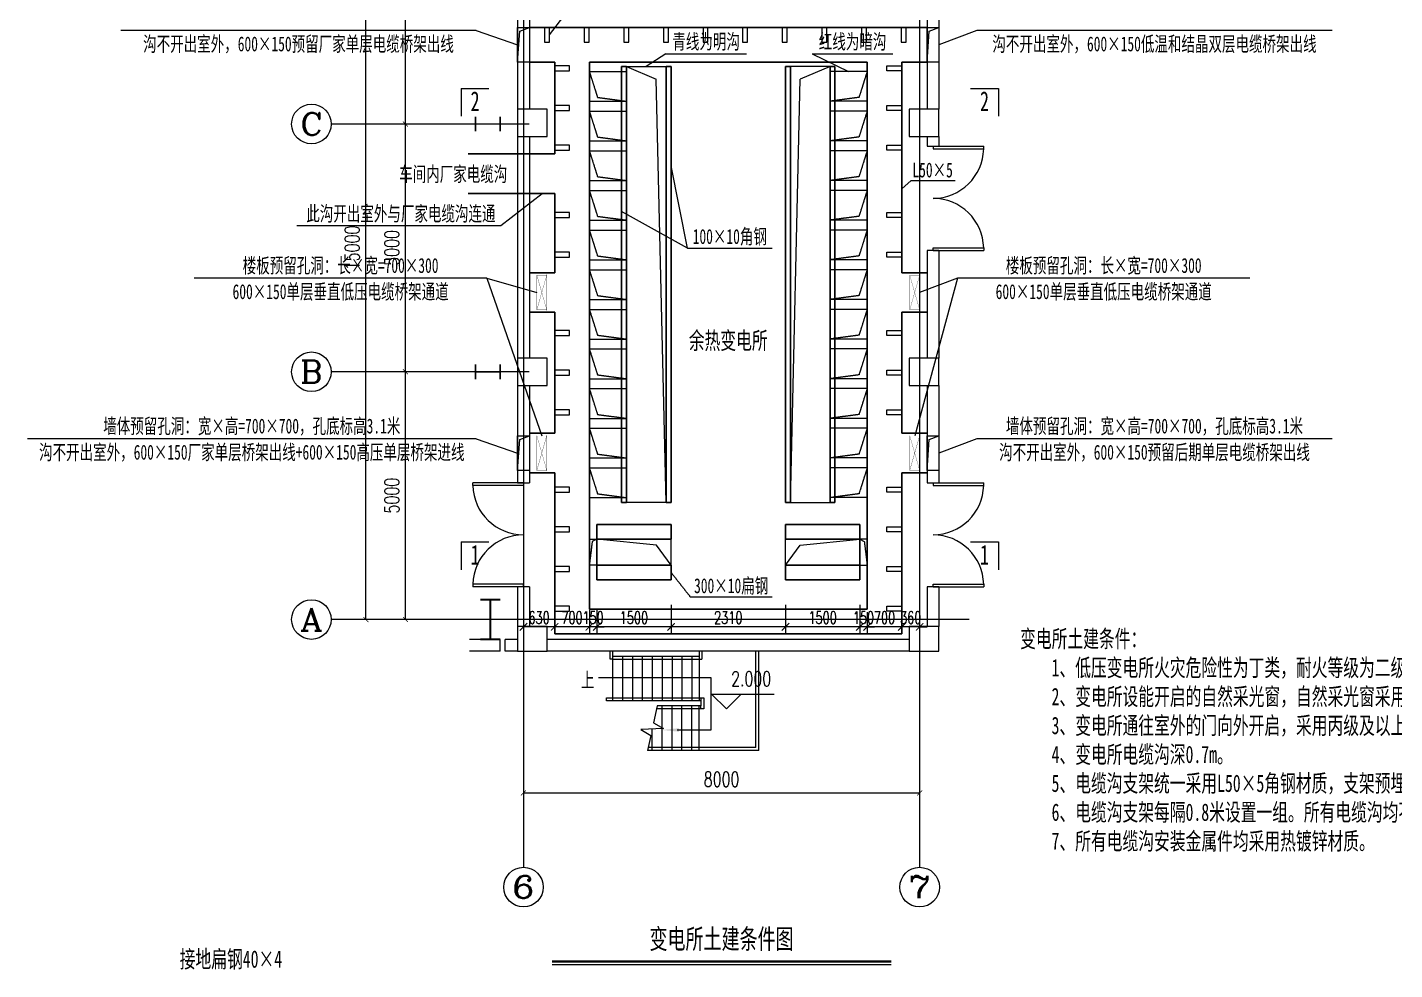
# Model space of a CAD drawing. Header units: millimetres. Extents: x -24326 to 675674, y 148048 to 606396.
# Drawn here: x 613813 to 641424, y 179439 to 198456 of the extents above; entities that cross this region are included whole.
import ezdxf
from ezdxf.enums import TextEntityAlignment as Align

# ---------------------------------------------------------------- set-up
doc = ezdxf.new("R2010")
doc.units = ezdxf.units.MM
doc.linetypes.add('常规', pattern=[20, 10, 0, 10])
for name, color, linetype in [('0-YELLOW', 2, 'Continuous'), ('AXIS', 3, 'Continuous'), ('AXIS_TEXT', 7, 'Continuous'), ('COLUMN', 9, 'Continuous'), ('DIM_ELEV', 3, 'Continuous'), ('DOOR_FIRE', 4, 'Continuous'), ('DOTE', 1, 'Continuous'), ('PUB_SYMB', 3, 'Continuous'), ('PUB_TEXT', 7, 'Continuous'), ('STAIR', 2, 'Continuous'), ('THIN', 7, 'Continuous'), ('WALL', 9, 'Continuous'), ('动力平面导线层', 3, '常规'), ('动力平面设备层', 1, 'Continuous'), ('标注-照明', 7, 'Continuous'), ('照明平面导线层', 3, 'Continuous'), ('高低压系统', 4, 'Continuous')]:
    doc.layers.add(name, color=color, linetype=linetype)
for name, color, linetype, lineweight in [('CAXA0层', 7, 'Continuous', 25), ('SW', 8, 'Continuous', 20), ('电辅助1', 7, 'Continuous', 0)]:
    doc.layers.add(name, color=color, linetype=linetype, lineweight=lineweight)
doc.styles.add('_TCH_AXIS', font='COMPLEX', dxfattribs={"bigfont": 'GBCBIG'})
doc.styles.add('_TCH_DIM', font='SIMPLEX', dxfattribs={"bigfont": 'GBCBIG'})
doc.styles.add('_TCH_DIM_T3', font='SIMPLEX', dxfattribs={"width": 0.705882, "bigfont": 'GBCBIG'})
doc.styles.add('BcDimText', font='txt.shx', dxfattribs={"width": 0.667, "height": 250, "bigfont": 'hztxt.shx'})
doc.styles.add('COMPLEX', font='COMPLEX', dxfattribs={"bigfont": 'AllInOneBig.shx'})
doc.styles.add('标准', font='NSimSun.ttf', dxfattribs={"width": 0.667})
doc.dimstyles.new('_TCH_ARCH&&100', dxfattribs={"dimtxt": 297.5, "dimasz": 100, "dimexe": 250, "dimexo": 300, "dimgap": 126.25, "dimtad": 1, "dimdec": 0, "dimzin": 0, "dimdsep": 46, "dimtxsty": '_TCH_DIM_T3', "dimblk": 'ARCHTICK', "dimcen": 0.09, "dimclrt": 7, "dimazin": 2, "dimtfac": 1, "dimtdec": 0, "dimtix": 1, "dimtmove": 2, "dimatfit": 3, "dimfxl": 1, "dimtolj": 1, "dimtzin": 0, "dimarcsym": 0})
doc.dimstyles.new('BC_DIMLFAC_Arch_100.0000_1.0000_1.0000_0_MM_0_1.5000', dxfattribs={"dimtxt": 250, "dimasz": 150, "dimexe": 125, "dimexo": 62.5, "dimgap": 62.5, "dimtad": 1, "dimdec": 0, "dimzin": 0, "dimdsep": 46, "dimtxsty": 'BcDimText', "dimblk": 'ARCHTICK', "dimcen": 250, "dimadec": 0, "dimazin": 0, "dimtfac": 1, "dimtdec": 4, "dimtix": 1, "dimtmove": 0, "dimatfit": 3, "dimfxl": 1, "dimtolj": 1, "dimtzin": 0, "dimarcsym": 0})

# ---------------------------------------------------------------- blocks, each defined once
blk = doc.blocks.new('_ARROW')
blk.add_solid([(0, 0), (-1, 0.1), (-1, -0.1)])
blk = doc.blocks.new('_AXISO')
blk.add_circle((0, 0), 0.5)
at = {"layer": 'AXIS_TEXT', "style": 'COMPLEX', "width": 1.041667}
blk.add_attdef('A', text='', height=0.56, dxfattribs=at).set_placement((-0.25, -0.28), (0.25, -0.28), align=Align.FIT)
blk = doc.blocks.new('_ArchTick')
at = {"color": 0, "linetype": 'ByBlock', "const_width": 0.15}
blk.add_lwpolyline([(-0.5, -0.5), (0.5, 0.5)], dxfattribs=at)
blk = doc.blocks.new('*D153')
at = {"layer": 'AXIS', "color": 0, "lineweight": -2, "transparency": 16777216}
for p, q in [((623649, 191505), (621199, 191505)), ((621449, 186505), (621449, 191505)), ((623649, 186505), (621199, 186505))]:
    blk.add_line(p, q, dxfattribs=at)
at = {"layer": 'Defpoints', "color": 0, "transparency": 16777216}
for p in [(621449, 191505), (623949, 191505), (623949, 186505)]:
    blk.add_point(p, dxfattribs=at)
at = {"layer": 'AXIS', "color": 0, "lineweight": -2, "transparency": 16777216, "xscale": 100, "yscale": 100, "zscale": 100}
for p, rotation in [((621449, 191505), 90), ((621449, 186505), 270)]:
    blk.add_blockref('_ArchTick', p, dxfattribs=dict(at, rotation=rotation))
at = {"layer": 'AXIS', "color": 7, "transparency": 16777216, "insert": (621174, 189005), "char_height": 297.5, "attachment_point": 5, "rotation": 90, "style": '_TCH_DIM_T3'}
blk.add_mtext('\\A1;5000', dxfattribs=at)
blk = doc.blocks.new('*D154')
at = {"layer": 'AXIS', "color": 0, "lineweight": -2, "transparency": 16777216}
for p, q in [((623649, 196505), (621199, 196505)), ((621449, 191505), (621449, 196505)), ((623649, 191505), (621199, 191505))]:
    blk.add_line(p, q, dxfattribs=at)
at = {"layer": 'Defpoints', "color": 0, "transparency": 16777216}
for p in [(621449, 196505), (623949, 196505), (623949, 191505)]:
    blk.add_point(p, dxfattribs=at)
at = {"layer": 'AXIS', "color": 0, "lineweight": -2, "transparency": 16777216, "xscale": 100, "yscale": 100, "zscale": 100}
for p, rotation in [((621449, 196505), 90), ((621449, 191505), 270)]:
    blk.add_blockref('_ArchTick', p, dxfattribs=dict(at, rotation=rotation))
at = {"layer": 'AXIS', "color": 7, "transparency": 16777216, "insert": (621174, 194005), "char_height": 297.5, "attachment_point": 5, "rotation": 90, "style": '_TCH_DIM_T3'}
blk.add_mtext('\\A1;5000', dxfattribs=at)
blk = doc.blocks.new('*D155')
at = {"layer": 'AXIS', "color": 0, "lineweight": -2, "transparency": 16777216}
for p, q in [((623649, 201505), (621199, 201505)), ((621449, 196505), (621449, 201505)), ((623649, 196505), (621199, 196505))]:
    blk.add_line(p, q, dxfattribs=at)
at = {"layer": 'Defpoints', "color": 0, "transparency": 16777216}
for p in [(621449, 201505), (623949, 201505), (623949, 196505)]:
    blk.add_point(p, dxfattribs=at)
at = {"layer": 'AXIS', "color": 0, "lineweight": -2, "transparency": 16777216, "xscale": 100, "yscale": 100, "zscale": 100}
for p, rotation in [((621449, 201505), 90), ((621449, 196505), 270)]:
    blk.add_blockref('_ArchTick', p, dxfattribs=dict(at, rotation=rotation))
at = {"layer": 'AXIS', "color": 7, "transparency": 16777216, "insert": (621174, 199005), "char_height": 297.5, "attachment_point": 5, "rotation": 90, "style": '_TCH_DIM_T3'}
blk.add_mtext('\\A1;5000', dxfattribs=at)
blk = doc.blocks.new('*D156')
at = {"layer": 'AXIS', "color": 0, "lineweight": -2, "transparency": 16777216}
for p, q in [((623649, 201505), (620399, 201505)), ((620649, 186505), (620649, 201505)), ((623649, 186505), (620399, 186505))]:
    blk.add_line(p, q, dxfattribs=at)
at = {"layer": 'Defpoints', "color": 0, "transparency": 16777216}
for p in [(620649, 201505), (623949, 201505), (623949, 186505)]:
    blk.add_point(p, dxfattribs=at)
at = {"layer": 'AXIS', "color": 0, "lineweight": -2, "transparency": 16777216, "xscale": 100, "yscale": 100, "zscale": 100}
for p, rotation in [((620649, 201505), 90), ((620649, 186505), 270)]:
    blk.add_blockref('_ArchTick', p, dxfattribs=dict(at, rotation=rotation))
at = {"layer": 'AXIS', "color": 7, "transparency": 16777216, "insert": (620374, 194005), "char_height": 297.5, "attachment_point": 5, "rotation": 90, "style": '_TCH_DIM_T3'}
blk.add_mtext('\\A1;15000', dxfattribs=at)
blk = doc.blocks.new('*D157')
at = {"layer": 'AXIS', "color": 0, "lineweight": -2, "transparency": 16777216}
for p, q in [((623832, 185205), (623832, 182755)), ((631832, 185205), (631832, 182755)), ((623832, 183005), (631832, 183005))]:
    blk.add_line(p, q, dxfattribs=at)
at = {"layer": 'Defpoints', "color": 0, "transparency": 16777216}
for p in [(623832, 185505), (631832, 185505), (631832, 183005)]:
    blk.add_point(p, dxfattribs=at)
at = {"layer": 'AXIS', "color": 0, "lineweight": -2, "transparency": 16777216, "xscale": 100, "yscale": 100, "zscale": 100, "rotation": 180}
blk.add_blockref('_ArchTick', (623832, 183005), dxfattribs=at)
at = {"layer": 'AXIS', "color": 0, "lineweight": -2, "transparency": 16777216, "xscale": 100, "yscale": 100, "zscale": 100}
blk.add_blockref('_ArchTick', (631832, 183005), dxfattribs=at)
at = {"layer": 'AXIS', "color": 7, "transparency": 16777216, "insert": (627832, 183280), "char_height": 297.5, "attachment_point": 5, "style": '_TCH_DIM_T3'}
blk.add_mtext('\\A1;8000', dxfattribs=at)
blk = doc.blocks.new('_FZHK')
blk.add_lwpolyline([(-0.5, -0.5), (0.5, -0.5), (0.5, 0.5), (-0.5, 0.5)], close=True)
blk = doc.blocks.new('$DorLib2D$00000002')
for p, q in [((-0.5, 0), (-0.5, 0.4875)), ((-0.475, 0.4875), (-0.5, 0.4875)), ((-0.475, 0), (-0.475, 0.4875)), ((0.475, 0), (0.475, 0.4875)), ((0.475, 0.4875), (0.5, 0.4875)), ((0.5, 0), (0.5, 0.4875)), ((-0.5, 0), (-0.475, 0)), ((0.5, 0), (0.475, 0))]:
    blk.add_line(p, q)
at = {"lineweight": 13}
for centre, start, end in [((-0.4875, 0), 0, 88.53072), ((0.4875, 0), 91.46928, 180)]:
    blk.add_arc(centre, 0.4875, start, end, dxfattribs=at)
blk = doc.blocks.new('*D158')
at = {"color": 0, "lineweight": -2, "transparency": 16777216}
for p, q in [((631472, 186717), (631472, 186232)), ((631832, 186717), (631832, 186232)), ((631472, 186357), (631322, 186357)), ((631832, 186357), (631472, 186357)), ((631832, 186357), (631982, 186357))]:
    blk.add_line(p, q, dxfattribs=at)
at = {"layer": 'Defpoints', "color": 0, "transparency": 16777216}
for p in [(631472, 186780), (631832, 186780), (631472, 186357)]:
    blk.add_point(p, dxfattribs=at)
at = {"color": 0, "lineweight": -2, "transparency": 16777216, "xscale": 150, "yscale": 150, "zscale": 150}
blk.add_blockref('_ArchTick', (631472, 186357), dxfattribs=at)
at = {"color": 0, "lineweight": -2, "transparency": 16777216, "xscale": 150, "yscale": 150, "zscale": 150, "rotation": 180}
blk.add_blockref('_ArchTick', (631832, 186357), dxfattribs=at)
at = {"color": 0, "transparency": 16777216, "insert": (631652, 186544), "char_height": 250, "attachment_point": 5, "style": 'BcDimText'}
blk.add_mtext('\\A1;360', dxfattribs=at)
blk = doc.blocks.new('*D159')
at = {"color": 0, "lineweight": -2, "transparency": 16777216}
for p, q in [((630772, 186652), (630772, 186232)), ((631472, 186717), (631472, 186232)), ((631472, 186357), (630772, 186357))]:
    blk.add_line(p, q, dxfattribs=at)
at = {"layer": 'Defpoints', "color": 0, "transparency": 16777216}
for p in [(630772, 186715), (631472, 186780), (630772, 186357)]:
    blk.add_point(p, dxfattribs=at)
at = {"color": 0, "lineweight": -2, "transparency": 16777216, "xscale": 150, "yscale": 150, "zscale": 150, "rotation": 180}
blk.add_blockref('_ArchTick', (630772, 186357), dxfattribs=at)
at = {"color": 0, "lineweight": -2, "transparency": 16777216, "xscale": 150, "yscale": 150, "zscale": 150}
blk.add_blockref('_ArchTick', (631472, 186357), dxfattribs=at)
at = {"color": 0, "transparency": 16777216, "insert": (631122, 186544), "char_height": 250, "attachment_point": 5, "style": 'BcDimText'}
blk.add_mtext('\\A1;700', dxfattribs=at)
blk = doc.blocks.new('*D160')
at = {"color": 0, "lineweight": -2, "transparency": 16777216}
for p, q in [((630622, 186802), (630622, 186232)), ((630772, 186652), (630772, 186232)), ((630622, 186357), (630472, 186357)), ((630772, 186357), (630622, 186357)), ((630772, 186357), (630922, 186357))]:
    blk.add_line(p, q, dxfattribs=at)
at = {"layer": 'Defpoints', "color": 0, "transparency": 16777216}
for p in [(630622, 186865), (630772, 186715), (630622, 186357)]:
    blk.add_point(p, dxfattribs=at)
at = {"color": 0, "lineweight": -2, "transparency": 16777216, "xscale": 150, "yscale": 150, "zscale": 150}
blk.add_blockref('_ArchTick', (630622, 186357), dxfattribs=at)
at = {"color": 0, "lineweight": -2, "transparency": 16777216, "xscale": 150, "yscale": 150, "zscale": 150, "rotation": 180}
blk.add_blockref('_ArchTick', (630772, 186357), dxfattribs=at)
at = {"color": 0, "transparency": 16777216, "insert": (630697, 186544), "char_height": 250, "attachment_point": 5, "style": 'BcDimText'}
blk.add_mtext('\\A1;150', dxfattribs=at)
blk = doc.blocks.new('*D161')
at = {"color": 0, "lineweight": -2, "transparency": 16777216}
for p, q in [((629122, 186802), (629122, 186232)), ((630622, 186802), (630622, 186232)), ((630622, 186357), (629122, 186357))]:
    blk.add_line(p, q, dxfattribs=at)
at = {"layer": 'Defpoints', "color": 0, "transparency": 16777216}
for p in [(629122, 186865), (630622, 186865), (629122, 186357)]:
    blk.add_point(p, dxfattribs=at)
at = {"color": 0, "lineweight": -2, "transparency": 16777216, "xscale": 150, "yscale": 150, "zscale": 150, "rotation": 180}
blk.add_blockref('_ArchTick', (629122, 186357), dxfattribs=at)
at = {"color": 0, "lineweight": -2, "transparency": 16777216, "xscale": 150, "yscale": 150, "zscale": 150}
blk.add_blockref('_ArchTick', (630622, 186357), dxfattribs=at)
at = {"color": 0, "transparency": 16777216, "insert": (629872, 186544), "char_height": 250, "attachment_point": 5, "style": 'BcDimText'}
blk.add_mtext('\\A1;1500', dxfattribs=at)
blk = doc.blocks.new('*D162')
at = {"color": 0, "lineweight": -2, "transparency": 16777216}
for p, q in [((626812, 186802), (626812, 186232)), ((629122, 186802), (629122, 186232)), ((629122, 186357), (626812, 186357))]:
    blk.add_line(p, q, dxfattribs=at)
at = {"layer": 'Defpoints', "color": 0, "transparency": 16777216}
for p in [(626812, 186865), (629122, 186865), (626812, 186357)]:
    blk.add_point(p, dxfattribs=at)
at = {"color": 0, "lineweight": -2, "transparency": 16777216, "xscale": 150, "yscale": 150, "zscale": 150, "rotation": 180}
blk.add_blockref('_ArchTick', (626812, 186357), dxfattribs=at)
at = {"color": 0, "lineweight": -2, "transparency": 16777216, "xscale": 150, "yscale": 150, "zscale": 150}
blk.add_blockref('_ArchTick', (629122, 186357), dxfattribs=at)
at = {"color": 0, "transparency": 16777216, "insert": (627967, 186544), "char_height": 250, "attachment_point": 5, "style": 'BcDimText'}
blk.add_mtext('\\A1;2310', dxfattribs=at)
blk = doc.blocks.new('*D163')
at = {"color": 0, "lineweight": -2, "transparency": 16777216}
for p, q in [((625312, 186702), (625312, 186232)), ((626812, 186802), (626812, 186232)), ((626812, 186357), (625312, 186357))]:
    blk.add_line(p, q, dxfattribs=at)
at = {"layer": 'Defpoints', "color": 0, "transparency": 16777216}
for p in [(625312, 186765), (626812, 186865), (625312, 186357)]:
    blk.add_point(p, dxfattribs=at)
at = {"color": 0, "lineweight": -2, "transparency": 16777216, "xscale": 150, "yscale": 150, "zscale": 150, "rotation": 180}
blk.add_blockref('_ArchTick', (625312, 186357), dxfattribs=at)
at = {"color": 0, "lineweight": -2, "transparency": 16777216, "xscale": 150, "yscale": 150, "zscale": 150}
blk.add_blockref('_ArchTick', (626812, 186357), dxfattribs=at)
at = {"color": 0, "transparency": 16777216, "insert": (626062, 186544), "char_height": 250, "attachment_point": 5, "style": 'BcDimText'}
blk.add_mtext('\\A1;1500', dxfattribs=at)
blk = doc.blocks.new('*D164')
at = {"color": 0, "lineweight": -2, "transparency": 16777216}
for p, q in [((625162, 186702), (625162, 186232)), ((625312, 186702), (625312, 186232)), ((625162, 186357), (625012, 186357)), ((625312, 186357), (625162, 186357)), ((625312, 186357), (625462, 186357))]:
    blk.add_line(p, q, dxfattribs=at)
at = {"layer": 'Defpoints', "color": 0, "transparency": 16777216}
for p in [(625162, 186765), (625312, 186765), (625162, 186357)]:
    blk.add_point(p, dxfattribs=at)
at = {"color": 0, "lineweight": -2, "transparency": 16777216, "xscale": 150, "yscale": 150, "zscale": 150}
blk.add_blockref('_ArchTick', (625162, 186357), dxfattribs=at)
at = {"color": 0, "lineweight": -2, "transparency": 16777216, "xscale": 150, "yscale": 150, "zscale": 150, "rotation": 180}
blk.add_blockref('_ArchTick', (625312, 186357), dxfattribs=at)
at = {"color": 0, "transparency": 16777216, "insert": (625237, 186544), "char_height": 250, "attachment_point": 5, "style": 'BcDimText'}
blk.add_mtext('\\A1;150', dxfattribs=at)
blk = doc.blocks.new('*D165')
at = {"color": 0, "lineweight": -2, "transparency": 16777216}
for p, q in [((624462, 186792), (624462, 186232)), ((625162, 186702), (625162, 186232)), ((625162, 186357), (624462, 186357))]:
    blk.add_line(p, q, dxfattribs=at)
at = {"layer": 'Defpoints', "color": 0, "transparency": 16777216}
for p in [(624462, 186855), (625162, 186765), (624462, 186357)]:
    blk.add_point(p, dxfattribs=at)
at = {"color": 0, "lineweight": -2, "transparency": 16777216, "xscale": 150, "yscale": 150, "zscale": 150, "rotation": 180}
blk.add_blockref('_ArchTick', (624462, 186357), dxfattribs=at)
at = {"color": 0, "lineweight": -2, "transparency": 16777216, "xscale": 150, "yscale": 150, "zscale": 150}
blk.add_blockref('_ArchTick', (625162, 186357), dxfattribs=at)
at = {"color": 0, "transparency": 16777216, "insert": (624812, 186544), "char_height": 250, "attachment_point": 5, "style": 'BcDimText'}
blk.add_mtext('\\A1;700', dxfattribs=at)
blk = doc.blocks.new('*D166')
at = {"color": 0, "lineweight": -2, "transparency": 16777216}
for p, q in [((623832, 186792), (623832, 186232)), ((624462, 186792), (624462, 186232)), ((624462, 186357), (623832, 186357))]:
    blk.add_line(p, q, dxfattribs=at)
at = {"layer": 'Defpoints', "color": 0, "transparency": 16777216}
for p in [(623832, 186855), (624462, 186855), (623832, 186357)]:
    blk.add_point(p, dxfattribs=at)
at = {"color": 0, "lineweight": -2, "transparency": 16777216, "xscale": 150, "yscale": 150, "zscale": 150, "rotation": 180}
blk.add_blockref('_ArchTick', (623832, 186357), dxfattribs=at)
at = {"color": 0, "lineweight": -2, "transparency": 16777216, "xscale": 150, "yscale": 150, "zscale": 150}
blk.add_blockref('_ArchTick', (624462, 186357), dxfattribs=at)
at = {"color": 0, "transparency": 16777216, "insert": (624147, 186544), "char_height": 250, "attachment_point": 5, "style": 'BcDimText'}
blk.add_mtext('\\A1;630', dxfattribs=at)

msp = doc.modelspace()

# ---------------------------------------------------------------- linework, layer by layer
for p, q in [((624357.8, 198304.8), (624959.9, 199089.1)), ((622877.6, 198392.9), (623711.7, 198104.8)), ((632984.3, 198392.9), (632221.7, 198104.8)), ((627145.5, 193997.5), (626811.7, 195658)), ((623372.6, 194459.5), (624206.7, 195104.8)), ((622877.6, 190152.9), (623711.7, 189864.8)), ((632984.3, 190152.9), (632221.7, 189864.8))]:
    msp.add_line(p, q)
at = {"color": 0, "linetype": 'ByBlock'}
for p, q in [((622877.6, 198392.9), (615698.9, 198392.9)), ((640162.9, 198392.9), (632984.3, 198392.9)), ((622877.6, 190152.9), (613813.2, 190152.9)), ((640162.9, 190152.9), (632984.3, 190152.9))]:
    msp.add_line(p, q, dxfattribs=at)
at = {"color": 3}
for p, q in [((623711.7, 197754.8), (623756.4, 198379)), ((623756.4, 198379), (623951.7, 198454.8)), ((631981.7, 197754.8), (632026.4, 198379)), ((632026.4, 198379), (632221.7, 198454.8)), ((623711.7, 189514.8), (623756.4, 190139)), ((623756.4, 190139), (623951.7, 190214.8)), ((631981.7, 189514.8), (632026.4, 190139)), ((632026.4, 190139), (632221.7, 190214.8))]:
    msp.add_line(p, q, dxfattribs=at)
at = {"color": 4}
for p, q in [((625911.7, 197664.8), (626512.3, 197408.5)), ((630021.7, 197664.8), (629421, 197408.5)), ((626711.7, 188864.8), (626512.3, 197408.5)), ((629221.7, 188864.8), (629421, 197408.5)), ((623093.3, 193392.9), (624101.7, 193104.8)), ((623093.3, 193392.9), (624201.7, 190214.8)), ((632594.3, 193392.9), (631731.7, 190214.8)), ((632594.3, 193392.9), (631831.7, 193104.8))]:
    msp.add_line(p, q, dxfattribs=at)
at = {"color": 4, "linetype": 'ByBlock'}
for p, q in [((623093.3, 193392.9), (617185.1, 193392.9)), ((638502.5, 193392.9), (632594.3, 193392.9))]:
    msp.add_line(p, q, dxfattribs=at)
at = {"color": 3}
for points in [[(623711.7, 198454.8), (623951.7, 198454.8), (623951.7, 197754.8), (623711.7, 197754.8)], [(631981.7, 198454.8), (632221.7, 198454.8), (632221.7, 197754.8), (631981.7, 197754.8)], [(623711.7, 190214.8), (623951.7, 190214.8), (623951.7, 189514.8), (623711.7, 189514.8)], [(631981.7, 190214.8), (632221.7, 190214.8), (632221.7, 189514.8), (631981.7, 189514.8)]]:
    msp.add_lwpolyline(points, close=True, dxfattribs=at)
at = {"color": 5}
for points in [[(624257.8, 198154.8), (624357.8, 198154.8), (624357.8, 198454.8), (624257.8, 198454.8)], [(625057.8, 198154.8), (625157.8, 198154.8), (625157.8, 198454.8), (625057.8, 198454.8)], [(625857.8, 198154.8), (625957.8, 198154.8), (625957.8, 198454.8), (625857.8, 198454.8)], [(626657.8, 198154.8), (626757.8, 198154.8), (626757.8, 198454.8), (626657.8, 198454.8)], [(627457.8, 198154.8), (627557.8, 198154.8), (627557.8, 198454.8), (627457.8, 198454.8)], [(628257.8, 198154.8), (628357.8, 198154.8), (628357.8, 198454.8), (628257.8, 198454.8)], [(629057.8, 198154.8), (629157.8, 198154.8), (629157.8, 198454.8), (629057.8, 198454.8)], [(629857.8, 198154.8), (629957.8, 198154.8), (629957.8, 198454.8), (629857.8, 198454.8)], [(630657.8, 198154.8), (630757.8, 198154.8), (630757.8, 198454.8), (630657.8, 198454.8)], [(631457.8, 198154.8), (631557.8, 198154.8), (631557.8, 198454.8), (631457.8, 198454.8)], [(624761.7, 197579.8), (624761.7, 197679.8), (624461.7, 197679.8), (624461.7, 197579.8)], [(631171.7, 197579.8), (631171.7, 197679.8), (631471.7, 197679.8), (631471.7, 197579.8)], [(624761.7, 196779.8), (624761.7, 196879.8), (624461.7, 196879.8), (624461.7, 196779.8)], [(631171.7, 196779.8), (631171.7, 196879.8), (631471.7, 196879.8), (631471.7, 196779.8)], [(624761.7, 195979.8), (624761.7, 196079.8), (624461.7, 196079.8), (624461.7, 195979.8)], [(631171.7, 195979.8), (631171.7, 196079.8), (631471.7, 196079.8), (631471.7, 195979.8)], [(624761.7, 194619.3), (624761.7, 194719.3), (624461.7, 194719.3), (624461.7, 194619.3)], [(631171.7, 194619.3), (631171.7, 194719.3), (631471.7, 194719.3), (631471.7, 194619.3)], [(624761.7, 193819.3), (624761.7, 193919.3), (624461.7, 193919.3), (624461.7, 193819.3)], [(631171.7, 193819.3), (631171.7, 193919.3), (631471.7, 193919.3), (631471.7, 193819.3)], [(624761.7, 192234.8), (624761.7, 192334.8), (624461.7, 192334.8), (624461.7, 192234.8)], [(631171.7, 192234.8), (631171.7, 192334.8), (631471.7, 192334.8), (631471.7, 192234.8)], [(624761.7, 191434.8), (624761.7, 191534.8), (624461.7, 191534.8), (624461.7, 191434.8)], [(631171.7, 191434.8), (631171.7, 191534.8), (631471.7, 191534.8), (631471.7, 191434.8)], [(624761.7, 190634.8), (624761.7, 190734.8), (624461.7, 190734.8), (624461.7, 190634.8)], [(631171.7, 190634.8), (631171.7, 190734.8), (631471.7, 190734.8), (631471.7, 190634.8)], [(624761.7, 189073.7), (624761.7, 189173.7), (624461.7, 189173.7), (624461.7, 189073.7)], [(631171.7, 189073.7), (631171.7, 189173.7), (631471.7, 189173.7), (631471.7, 189073.7)], [(624761.7, 188273.7), (624761.7, 188373.7), (624461.7, 188373.7), (624461.7, 188273.7)], [(631171.7, 188273.7), (631171.7, 188373.7), (631471.7, 188373.7), (631471.7, 188273.7)], [(624761.7, 187473.7), (624761.7, 187573.7), (624461.7, 187573.7), (624461.7, 187473.7)], [(631171.7, 187473.7), (631171.7, 187573.7), (631471.7, 187573.7), (631471.7, 187473.7)], [(624761.7, 186673.7), (624761.7, 186773.7), (624461.7, 186773.7), (624461.7, 186673.7)], [(631171.7, 186673.7), (631171.7, 186773.7), (631471.7, 186773.7), (631471.7, 186673.7)]]:
    msp.add_lwpolyline(points, close=True, dxfattribs=at)
at = {"color": 4}
for points in [[(626711.7, 188864.8), (625911.7, 188864.8), (625911.7, 197664.8), (626711.7, 197664.8)], [(629221.7, 188864.8), (630021.7, 188864.8), (630021.7, 197664.8), (629221.7, 197664.8)]]:
    msp.add_lwpolyline(points, close=True, dxfattribs=at)
at = {"color": 6, "const_width": 40}
for points in [[(622961.7, 186904.8), (623361.7, 186904.8)], [(623161.7, 186104.8), (623161.7, 186904.8)], [(622961.7, 186104.8), (623361.7, 186104.8)]]:
    msp.add_lwpolyline(points, dxfattribs=at)
at = {"layer": '0-YELLOW', "lineweight": 30}
for p, q in [((623951.7, 195904.8), (622711.7, 195904.8)), ((623951.7, 195104.8), (622711.7, 195104.8))]:
    msp.add_line(p, q, dxfattribs=at)
at = {"layer": '0-YELLOW', "color": 0, "lineweight": 30}
for p, q in [((624461.7, 195904.8), (623951.7, 195904.8)), ((624461.7, 195104.8), (623951.7, 195104.8)), ((624461.7, 193504.8), (623951.7, 193504.8)), ((631981.7, 193504.8), (631471.7, 193504.8)), ((624461.7, 192704.8), (623951.7, 192704.8)), ((631981.7, 192704.8), (631471.7, 192704.8)), ((624461.7, 190264.8), (623951.7, 190264.8)), ((631981.7, 190264.8), (631471.7, 190264.8)), ((624461.7, 189464.8), (623951.7, 189464.8)), ((631981.7, 189464.8), (631471.7, 189464.8))]:
    msp.add_line(p, q, dxfattribs=at)
at = {"layer": '0-YELLOW', "color": 4, "const_width": 5}
for points in [[(624101.7, 192754.8), (624101.7, 193454.8), (624301.7, 193454.8), (624301.7, 192754.8), (624101.7, 192754.8), (624301.7, 193454.8), (624301.7, 192754.8), (624101.7, 193454.8)], [(631631.7, 192754.8), (631631.7, 193454.8), (631831.7, 193454.8), (631831.7, 192754.8), (631631.7, 192754.8), (631831.7, 193454.8), (631831.7, 192754.8), (631631.7, 193454.8)], [(624101.7, 189514.8), (624101.7, 190214.8), (624301.7, 190214.8), (624301.7, 189514.8), (624101.7, 189514.8), (624301.7, 190214.8), (624301.7, 189514.8), (624101.7, 190214.8)], [(631631.7, 189514.8), (631631.7, 190214.8), (631831.7, 190214.8), (631831.7, 189514.8), (631631.7, 189514.8), (631831.7, 190214.8), (631831.7, 189514.8), (631631.7, 190214.8)]]:
    msp.add_lwpolyline(points, dxfattribs=at)
at = {"layer": 'AXIS'}
for p, q in [((623949.4, 196504.8), (619949.4, 196504.8)), ((623949.4, 191504.8), (619949.4, 191504.8)), ((623949.4, 186504.8), (619949.4, 186504.8)), ((623831.7, 185504.8), (623831.7, 181504.8)), ((631831.7, 185504.8), (631831.7, 181504.8))]:
    msp.add_line(p, q, dxfattribs=at)
at = {"layer": 'CAXA0层', "color": 2, "linetype": 'Continuous', "lineweight": 40}
msp.add_line((631253.3, 179604.3), (624410.1, 179604.3), dxfattribs=at)
at = {"layer": 'CAXA0层', "color": 2, "linetype": 'Continuous', "lineweight": 0}
msp.add_line((631253.3, 179538.9), (624410.1, 179538.9), dxfattribs=at)
at = {"layer": 'DIM_ELEV'}
for p, q in [((627928.6, 184700.6), (627628.6, 185000.6)), ((627628.6, 185000.6), (628894.6, 185000.6)), ((627928.6, 184700.6), (628228.6, 185000.6))]:
    msp.add_line(p, q, dxfattribs=at)
at = {"layer": 'DOTE'}
for p, q in [((623831.7, 202594.8), (623831.7, 185504.8)), ((631831.7, 202594.8), (631831.7, 185504.8)), ((632831.7, 186504.8), (622744.9, 186504.8))]:
    msp.add_line(p, q, dxfattribs=at)
at = {"layer": 'PUB_SYMB'}
msp.add_lwpolyline([(626934.3, 184276.2), (627620.6, 184276.2), (627620.6, 185331.2), (625348, 185331.2)], dxfattribs=at)
at = {"layer": 'STAIR'}
for p, q in [((625581, 185704.8), (625581, 185864.8)), ((625631, 185864.8), (625631, 184864.8)), ((627381, 185864.8), (627381, 184864.8)), ((627431, 185864.8), (627431, 185704.8)), ((628521, 183924.8), (628521, 185864.8)), ((628521, 183924.8), (628521, 185864.8)), ((628581, 183864.8), (628581, 185864.8)), ((628581, 183864.8), (628581, 185864.8)), ((625631, 185704.8), (625581, 185704.8)), ((625631, 185764.8), (627381, 185764.8)), ((625631, 185704.8), (627431, 185704.8)), ((625831, 185764.8), (625831, 184864.8)), ((626031, 185764.8), (626031, 184864.8)), ((626231, 185764.8), (626231, 184864.8)), ((626431, 185764.8), (626431, 184864.8)), ((626631, 185764.8), (626631, 184864.8)), ((626831, 185764.8), (626831, 184864.8)), ((627031, 185764.8), (627031, 184864.8)), ((627231, 185764.8), (627231, 184864.8)), ((625511, 184864.8), (625511, 184924.8)), ((625511, 184924.8), (627471, 184924.8)), ((627411, 184864.8), (625511, 184864.8)), ((625631, 184924.8), (625631, 184864.8)), ((627411, 184764.8), (626533.4, 184764.8)), ((626631, 183864.8), (626631, 184764.8)), ((626831, 183864.8), (626831, 184764.8)), ((627031, 183864.8), (627031, 184764.8)), ((627231, 183864.8), (627231, 184764.8)), ((627381, 183864.8), (627381, 184764.8)), ((627411, 184924.8), (627411, 184864.8)), ((627411, 184924.8), (627411, 184864.8)), ((627411, 184864.8), (627411, 184764.8)), ((627411, 184704.8), (627411, 184764.8)), ((627411, 184704.8), (627411, 184764.8)), ((627471, 184924.8), (627471, 184704.8)), ((627471, 184704.8), (626520.1, 184704.8)), ((626231, 184264.7), (626231, 184283.7)), ((626431, 183864.8), (626431, 184293.2)), ((628521, 183924.8), (626346.8, 183924.8)), ((628521, 183924.8), (626346.8, 183924.8)), ((628581, 183864.8), (626333.4, 183864.8)), ((628581, 183864.8), (626333.4, 183864.8))]:
    msp.add_line(p, q, dxfattribs=at)
at = {"layer": 'THIN'}
msp.add_lwpolyline([(626533.4, 184764.8), (626456.8, 184420), (626656.4, 184304), (626200.8, 184282.3), (626400.4, 184166.2), (626333.4, 183864.8)], dxfattribs=at)
at = {"layer": 'WALL', "color": 7}
for p, q in [((623711.7, 198724.8), (623711.7, 196804.8)), ((623951.7, 198604.8), (623951.7, 196804.8)), ((631981.7, 198604.8), (631981.7, 196804.8)), ((632221.7, 198724.8), (632221.7, 196804.8)), ((623711.7, 196254.8), (623711.7, 191779.8)), ((623951.7, 196254.8), (623951.7, 191779.8)), ((631981.7, 196254.8), (631981.7, 196054.8)), ((631981.7, 196054.8), (632221.7, 196054.8)), ((632221.7, 196254.8), (632221.7, 196054.8)), ((631981.7, 193954.8), (631981.7, 191779.8)), ((632221.7, 193954.8), (631981.7, 193954.8)), ((632221.7, 193954.8), (632221.7, 191779.8)), ((623711.7, 191229.8), (623711.7, 189264.8)), ((623951.7, 191229.8), (623951.7, 189264.8)), ((631981.7, 191229.8), (631981.7, 189264.8)), ((632221.7, 191229.8), (632221.7, 189264.8)), ((623711.7, 189264.8), (623951.7, 189264.8)), ((631981.7, 189264.8), (632221.7, 189264.8)), ((623711.7, 187164.8), (623711.7, 186364.8)), ((623951.7, 187164.8), (623711.7, 187164.8)), ((623951.7, 187164.8), (623951.7, 186364.8)), ((631981.7, 187164.8), (631981.7, 186364.8)), ((632221.7, 187164.8), (631981.7, 187164.8)), ((632221.7, 187164.8), (632221.7, 186364.8)), ((623361.7, 186104.8), (622744.9, 186104.8)), ((623361.7, 185864.8), (623361.7, 186104.8)), ((623711.7, 186104.8), (623461.7, 186104.8)), ((623461.7, 185864.8), (623461.7, 186104.8)), ((631621.7, 186104.8), (624311.7, 186104.8)), ((623361.7, 185864.8), (622744.9, 185864.8)), ((623711.7, 185864.8), (623461.7, 185864.8)), ((631621.7, 185864.8), (624311.7, 185864.8))]:
    msp.add_line(p, q, dxfattribs=at)
at = {"layer": 'WALL', "lineweight": 30}
for p, q in [((623951.7, 198454.8), (631981.7, 198454.8)), ((623951.7, 197754.8), (624461.7, 197754.8)), ((624461.7, 197754.8), (624461.7, 195904.8)), ((625161.7, 197754.8), (625161.7, 186714.8)), ((625161.7, 197754.8), (630771.7, 197754.8)), ((630771.7, 197754.8), (630771.7, 186714.8)), ((631471.7, 197754.8), (631471.7, 193504.8)), ((631471.7, 197754.8), (631981.7, 197754.8)), ((624461.7, 195104.8), (624461.7, 193504.8)), ((624461.7, 192704.8), (624461.7, 190264.8)), ((631471.7, 192704.8), (631471.7, 190264.8)), ((624461.7, 189464.8), (624461.7, 186214.8)), ((631471.7, 189464.8), (631471.7, 186214.8)), ((625161.7, 186714.8), (630771.7, 186714.8)), ((624461.7, 186214.8), (631471.7, 186214.8))]:
    msp.add_line(p, q, dxfattribs=at)
at = {"layer": 'WALL', "color": 6, "const_width": 30}
for points in [[(622861.7, 196354.8), (622861.7, 196654.8)], [(623361.7, 196354.8), (623361.7, 196654.8)], [(622861.7, 196504.8), (623361.7, 196504.8)], [(622861.7, 191354.8), (622861.7, 191654.8)], [(623361.7, 191354.8), (623361.7, 191654.8)], [(622861.7, 191504.8), (623361.7, 191504.8)]]:
    msp.add_lwpolyline(points, dxfattribs=at)
at = {"layer": 'WALL'}
msp.add_lwpolyline([(624311.7, 196254.8), (624311.7, 196804.8), (623711.7, 196804.8), (623711.7, 196254.8)], close=True, dxfattribs=at)
at = {"layer": '动力平面导线层', "color": 1}
for p, q in [((625161.7, 197564.8), (625911.7, 197564.8)), ((625161.7, 197564.8), (625326.5, 197043.1)), ((630771.6, 197564.8), (630021.7, 197564.8)), ((630771.7, 197564.8), (630606.9, 197043.1)), ((625161.7, 196964.8), (625911.7, 196964.8)), ((625326.5, 197043.1), (625911.7, 196964.8)), ((630606.9, 197043.1), (630021.7, 196964.8)), ((630771.6, 196964.8), (630021.7, 196964.8)), ((625161.7, 196764.8), (625911.7, 196764.8)), ((625161.7, 196764.8), (625326.5, 196243.1)), ((630771.6, 196764.8), (630021.6, 196764.8)), ((630771.6, 196764.8), (630606.8, 196243.1)), ((625161.7, 196164.8), (625911.7, 196164.8)), ((625326.5, 196243.1), (625911.7, 196164.8)), ((630606.8, 196243.1), (630021.6, 196164.8)), ((630771.6, 196164.8), (630021.6, 196164.8)), ((625161.7, 195964.8), (625911.7, 195964.8)), ((625161.7, 195964.8), (625326.5, 195443.1)), ((630771.6, 195964.8), (630021.6, 195964.8)), ((630771.6, 195964.8), (630606.8, 195443.1)), ((625161.7, 195364.8), (625911.7, 195364.8)), ((625326.5, 195443.1), (625911.7, 195364.8)), ((630606.8, 195443.1), (630021.6, 195364.8)), ((630771.6, 195364.8), (630021.6, 195364.8)), ((625161.7, 195164.8), (625911.7, 195164.8)), ((625161.7, 195164.8), (625326.5, 194643.1)), ((630771.6, 195164.8), (630021.6, 195164.8)), ((630771.6, 195164.8), (630606.8, 194643.1)), ((625161.7, 194564.8), (625911.7, 194564.8)), ((625326.5, 194643.1), (625911.7, 194564.8)), ((630606.8, 194643.1), (630021.6, 194564.8)), ((630771.6, 194564.8), (630021.6, 194564.8)), ((625161.7, 194364.8), (625911.7, 194364.8)), ((625161.7, 194364.8), (625326.5, 193843.1)), ((630771.6, 194364.8), (630021.7, 194364.8)), ((630771.7, 194364.8), (630606.9, 193843.1)), ((625326.5, 193843.1), (625911.7, 193764.8)), ((630606.9, 193843.1), (630021.7, 193764.8)), ((625161.7, 193764.8), (625911.7, 193764.8)), ((625161.7, 193564.8), (625911.7, 193564.8)), ((625161.7, 193564.8), (625326.5, 193043.1)), ((630771.6, 193764.8), (630021.7, 193764.8)), ((630771.6, 193564.8), (630021.7, 193564.8)), ((630771.7, 193564.8), (630606.9, 193043.1)), ((625326.5, 193043.1), (625911.7, 192964.8)), ((630606.9, 193043.1), (630021.7, 192964.8)), ((625161.7, 192964.8), (625911.7, 192964.8)), ((625161.7, 192764.8), (625911.7, 192764.8)), ((625161.7, 192764.8), (625326.5, 192243.1)), ((630771.6, 192964.8), (630021.7, 192964.8)), ((630771.6, 192764.8), (630021.7, 192764.8)), ((630771.7, 192764.8), (630606.9, 192243.1)), ((625326.5, 192243.1), (625911.7, 192164.8)), ((630606.9, 192243.1), (630021.7, 192164.8)), ((625161.7, 192164.8), (625911.7, 192164.8)), ((625161.7, 191964.8), (625911.7, 191964.8)), ((625161.7, 191964.8), (625326.5, 191443.1)), ((630771.6, 192164.8), (630021.7, 192164.8)), ((630771.6, 191964.8), (630021.7, 191964.8)), ((630771.7, 191964.8), (630606.9, 191443.1)), ((625161.7, 191364.8), (625911.7, 191364.8)), ((625326.5, 191443.1), (625911.7, 191364.8)), ((630606.9, 191443.1), (630021.7, 191364.8)), ((630771.6, 191364.8), (630021.7, 191364.8)), ((625161.7, 191164.8), (625911.7, 191164.8)), ((625161.7, 191164.8), (625326.5, 190643.1)), ((630771.6, 191164.8), (630021.7, 191164.8)), ((630771.7, 191164.8), (630606.9, 190643.1)), ((625161.7, 190564.8), (625911.7, 190564.8)), ((625326.5, 190643.1), (625911.7, 190564.8)), ((630606.9, 190643.1), (630021.7, 190564.8)), ((630771.6, 190564.8), (630021.7, 190564.8)), ((625161.7, 190364.8), (625911.7, 190364.8)), ((625161.7, 190364.8), (625326.5, 189843.1)), ((630771.6, 190364.8), (630021.7, 190364.8)), ((630771.7, 190364.8), (630606.9, 189843.1)), ((625161.7, 189764.8), (625911.7, 189764.8)), ((625326.5, 189843.1), (625911.7, 189764.8)), ((630606.9, 189843.1), (630021.7, 189764.8)), ((630771.6, 189764.8), (630021.7, 189764.8)), ((625161.7, 189564.8), (625911.7, 189564.8)), ((625161.7, 189564.8), (625326.5, 189043.1)), ((630771.6, 189564.8), (630021.7, 189564.8)), ((630771.7, 189564.8), (630606.9, 189043.1)), ((625161.7, 188964.8), (625911.7, 188964.8)), ((625326.5, 189043.1), (625911.7, 188964.8)), ((630606.9, 189043.1), (630021.7, 188964.8)), ((630771.6, 188964.8), (630021.7, 188964.8)), ((625219.6, 188081.5), (625161.7, 187604.8)), ((630713.7, 188081.5), (630771.7, 187604.8))]:
    msp.add_line(p, q, dxfattribs=at)
at = {"layer": '动力平面导线层', "color": 1, "linetype": 'ByBlock'}
for p, q in [((625311.7, 188124.8), (625219.6, 188081.5)), ((630621.7, 188124.8), (630713.7, 188081.5))]:
    msp.add_line(p, q, dxfattribs=at)
at = {"layer": '动力平面导线层', "color": 4, "linetype": 'ByBlock'}
for p, q in [((625311.7, 187604.8), (625311.7, 188124.8)), ((630621.7, 187604.8), (630621.7, 188124.8))]:
    msp.add_line(p, q, dxfattribs=at)
at = {"layer": '动力平面导线层', "color": 0}
msp.add_line((626811.7, 187454.8), (627199.8, 186963.2), dxfattribs=at)
at = {"layer": '动力平面导线层', "color": 1, "linetype": 'ByBlock'}
for points in [[(625311.7, 188124.8), (625311.7, 187604.8), (625161.7, 187604.8), (625161.7, 188124.8)], [(630621.7, 188124.8), (630621.7, 187604.8), (630771.7, 187604.8), (630771.7, 188124.8)]]:
    msp.add_lwpolyline(points, close=True, dxfattribs=at)
at = {"layer": '动力平面设备层', "color": 0, "linetype": 'ByBlock', "lineweight": -3, "ltscale": 100}
for p, q in [((626707, 197918.6), (626311.7, 197664.8)), ((626707, 197918.6), (628334.2, 197918.6)), ((629663.9, 197918.6), (631291.2, 197918.6)), ((629663.9, 197918.6), (630396.7, 197564.8)), ((627145.5, 193997.5), (625811.7, 194740.6)), ((619257, 194459.5), (623372.6, 194459.5)), ((627145.5, 193997.5), (628850.7, 193997.5)), ((627199.8, 186963.2), (628851.4, 186963.2))]:
    msp.add_line(p, q, dxfattribs=at)
at = {"layer": '标注-照明', "color": 2, "linetype": 'ByBlock', "lineweight": -3, "ltscale": 100}
for p, q in [((622573.9, 197224.3), (623134.9, 197224.3)), ((622573.9, 197224.3), (622573.9, 196663.3)), ((632860.6, 197224.3), (633421.6, 197224.3)), ((633421.6, 197224.3), (633421.6, 196663.3)), ((622573.9, 188070.6), (623134.9, 188070.6)), ((622573.9, 188070.6), (622573.9, 187509.6)), ((632860.6, 188070.6), (633421.6, 188070.6)), ((633421.6, 188070.6), (633421.6, 187509.6))]:
    msp.add_line(p, q, dxfattribs=at)
at = {"layer": '照明平面导线层', "color": 2, "lineweight": 30}
for p, q in [((625811.7, 197664.8), (625811.7, 188864.8)), ((625811.7, 197664.8), (625911.7, 197664.8)), ((625911.7, 197664.8), (625911.7, 188864.8)), ((626711.7, 197664.8), (626811.7, 197664.8)), ((626711.7, 197664.8), (626711.7, 188864.8)), ((626811.7, 197664.8), (626811.7, 188864.8)), ((629121.7, 197664.8), (629121.7, 188864.8)), ((629221.7, 197664.8), (629121.7, 197664.8)), ((629221.7, 197664.8), (629221.7, 188864.8)), ((630021.7, 197664.8), (630021.7, 188864.8)), ((630121.7, 197664.8), (630021.7, 197664.8)), ((630121.7, 197664.8), (630121.7, 188864.8)), ((626711.7, 194364.8), (626711.7, 188864.8)), ((629221.7, 194364.8), (629221.7, 188864.8)), ((625811.7, 188864.8), (625911.7, 188864.8)), ((626711.7, 188864.8), (626811.7, 188864.8)), ((629221.7, 188864.8), (629121.7, 188864.8)), ((630121.7, 188864.8), (630021.7, 188864.8))]:
    msp.add_line(p, q, dxfattribs=at)
at = {"layer": '照明平面导线层', "color": 0, "lineweight": -3}
for p, q in [((631471.7, 195198.2), (631658, 195364.4)), ((631658, 195364.4), (632548.9, 195364.4))]:
    msp.add_line(p, q, dxfattribs=at)
at = {"layer": '照明平面导线层', "color": 4, "lineweight": -3}
for p, q in [((626516.4, 188002.4), (625311.7, 188124.8)), ((629416.9, 188002.4), (630621.7, 188124.8)), ((626811.7, 187604.8), (626516.4, 188002.4)), ((629121.7, 187604.8), (629416.9, 188002.4))]:
    msp.add_line(p, q, dxfattribs=at)
for points in [[(626811.7, 188124.8), (625311.7, 188124.8), (625311.7, 187604.8), (626811.7, 187604.8)], [(629121.7, 188124.8), (630621.7, 188124.8), (630621.7, 187604.8), (629121.7, 187604.8)]]:
    msp.add_lwpolyline(points, close=True, dxfattribs=at)
at = {"layer": '高低压系统', "color": 2, "linetype": 'ByBlock', "lineweight": 30}
for p, q in [((626811.7, 188424.8), (625311.7, 188424.8)), ((625311.7, 188424.8), (625311.7, 188124.8)), ((626811.7, 188124.8), (626811.7, 188424.8)), ((629121.7, 188424.8), (630621.7, 188424.8)), ((629121.7, 188124.8), (629121.7, 188424.8)), ((630621.7, 188424.8), (630621.7, 188124.8)), ((626811.7, 188124.8), (625311.7, 188124.8)), ((630621.7, 188124.8), (629121.7, 188124.8)), ((625311.7, 187304.8), (625311.7, 187604.8)), ((626811.7, 187604.8), (625311.7, 187604.8)), ((626811.7, 187304.8), (626811.7, 187604.8)), ((629121.7, 187304.8), (629121.7, 187604.8)), ((630621.7, 187604.8), (629121.7, 187604.8)), ((630621.7, 187304.8), (630621.7, 187604.8)), ((626811.7, 187304.8), (625311.7, 187304.8)), ((630621.7, 187304.8), (629121.7, 187304.8))]:
    msp.add_line(p, q, dxfattribs=at)

# ---------------------------------------------------------------- block references
at = {"layer": 'AXIS'}
ref = msp.add_blockref('_AXISO', (619549.4, 196504.8), dxfattribs=dict(at, xscale=800, yscale=800, zscale=800))
ref.add_attrib('A', 'C', dxfattribs={"layer": 'AXIS_TEXT', "height": 452.5, "style": '_TCH_AXIS', "width": 1.4}).set_placement((619323.1, 196278.6), (619775.7, 196278.6), align=Align.FIT)
ref = msp.add_blockref('_AXISO', (619549.4, 191504.8), dxfattribs=dict(at, xscale=800, yscale=800, zscale=800))
ref.add_attrib('A', 'B', dxfattribs={"layer": 'AXIS_TEXT', "height": 452.5, "style": '_TCH_AXIS', "width": 1.235294}).set_placement((619323.1, 191278.6), (619775.7, 191278.6), align=Align.FIT)
ref = msp.add_blockref('_AXISO', (619549.4, 186504.8), dxfattribs=dict(at, xscale=800, yscale=800, zscale=800))
ref.add_attrib('A', 'A', dxfattribs={"layer": 'AXIS_TEXT', "height": 452.5, "style": '_TCH_AXIS', "width": 1.166667}).set_placement((619323.1, 186278.6), (619775.7, 186278.6), align=Align.FIT)
ref = msp.add_blockref('_AXISO', (623831.7, 181104.8), dxfattribs=dict(at, xscale=800, yscale=800, zscale=800))
ref.add_attrib('A', '6', dxfattribs={"layer": 'AXIS_TEXT', "height": 452.5, "style": '_TCH_AXIS', "width": 1.5}).set_placement((623605.4, 180878.6), (624057.9, 180878.6), align=Align.FIT)
ref = msp.add_blockref('_AXISO', (631831.7, 181104.8), dxfattribs=dict(at, xscale=800, yscale=800, zscale=800))
ref.add_attrib('A', '7', dxfattribs={"layer": 'AXIS_TEXT', "height": 452.5, "style": '_TCH_AXIS', "width": 1.5}).set_placement((631605.4, 180878.6), (632057.9, 180878.6), align=Align.FIT)
at = {"layer": 'COLUMN', "color": 7, "true_color": 0xffffff, "xscale": 600}
for p, yscale, zscale in [((624011.7, 196529.8), 549.9999999939464, 549.9999999939464), ((631921.7, 196529.8), 549.9999999939464, 549.9999999939464), ((624011.7, 191504.8), 549.9999999939464, 549.9999999939464), ((631921.7, 191504.8), 549.9999999939464, 549.9999999939464), ((624011.7, 186114.8), 499.9999999960419, 499.9999999960419), ((631921.7, 186114.8), 499.9999999960419, 499.9999999960419)]:
    msp.add_blockref('_FZHK', p, dxfattribs=dict(at, yscale=yscale, zscale=zscale))
at = {"layer": 'DOOR_FIRE', "xscale": 2100, "yscale": 2100, "zscale": 240}
for p, rotation in [((632101.7, 195004.8), 270), ((623831.7, 188214.8), 90), ((632101.7, 188214.8), 270)]:
    msp.add_blockref('$DorLib2D$00000002', p, dxfattribs=dict(at, rotation=rotation))
at = {"layer": 'PUB_SYMB', "xscale": 350, "yscale": 350, "zscale": 350, "rotation": 180}
msp.add_blockref('_ARROW', (626622.5, 184276.2), dxfattribs=at)

# ---------------------------------------------------------------- texts
at = {"layer": 'DIM_ELEV', "color": 7, "style": '_TCH_DIM', "width": 0.705882}
msp.add_text('2.000', height=297.5, dxfattribs=at).set_placement((628024.6, 185158.1))
at = {"layer": 'PUB_TEXT', "style": '标准', "width": 0.667}
for s, height, p in [('余热变电所', 350, (627966.7, 191961.2)), ('上', 300, (625128.4, 185134.1))]:
    msp.add_text(s, height=height, dxfattribs=at).set_placement(p, align=Align.CENTER)
at = {"layer": 'SW', "color": 2, "linetype": 'ByBlock', "lineweight": 25, "style": '标准', "width": 0.667}
for s, p in [('2', (622854.4, 196764.7)), ('2', (633141.1, 196764.7)), ('1', (622854.4, 187610.9)), ('1', (633141.1, 187610.9))]:
    msp.add_text(s, height=400, dxfattribs=at).set_placement(p, align=Align.CENTER)
at = {"layer": 'SW', "color": 2, "linetype": 'Continuous', "lineweight": 25, "style": '标准', "width": 0.667}
msp.add_text('变电所土建条件图', height=400, dxfattribs=at).set_placement((627831.7, 179859.4), align=Align.CENTER)
at = {"layer": 'SW', "color": 7, "linetype": 'ByBlock', "lineweight": 25, "insert": (633860.1, 186292.6), "char_height": 350, "width": 20453.327, "attachment_point": 1, "style": '标准'}
msp.add_mtext('变电所土建条件：\\P    1、低压变电所火灾危险性为丁类，耐火等级为二级，层高4.5m，顶棚刷白不抹灰，内墙表面刷白并抹灰，地面采用耐压耐磨材料铺装。\\P    2、变电所设能开启的自然采光窗，自然采光窗采用不易破碎的玻璃并设纱窗。考虑夏季设备平稳运行，所内预留柜式空调插座盒。\\P    3、变电所通往室外的门向外开启，采用丙级及以上防火门。变电所运输设备门宽×高=2.1m×2.7m，疏散门宽×高=0.9m×2m。\\P    4、变电所电缆沟深0.7m。\\P    5、电缆沟支架统一采用L50×5角钢材质，支架预埋件参照图集《12D101-5》64页预埋件1制作。\\P    6、电缆沟支架每隔0.8米设置一组。所有电缆沟均不开出室外，未设排水坡度，但其沟壁和沟底应设防水层，防止地下水渗透。\\P    7、所有电缆沟安装金属件均采用热镀锌材质。', dxfattribs=at)
at = {"layer": '电辅助1', "color": 7, "linetype": 'ByBlock', "lineweight": 25, "style": '标准', "width": 0.667}
for s, p in [('沟不开出室外，600×150预留厂家单层电缆桥架出线', (619288.3, 197972.3)), ('青线为明沟', (627520.6, 198019.2)), ('红线为暗沟', (630477.6, 198019.2)), ('沟不开出室外，600×150低温和结晶双层电缆桥架出线', (636573.6, 197972.3)), ('车间内厂家电缆沟', (622413.5, 195345.6)), ('L50×5', (632093.9, 195427.9)), ('此沟开出室外与厂家电缆沟连通', (621356.2, 194547.5)), ('100×10角钢', (627998.1, 194085.5)), ('墙体预留孔洞：宽×高=700×700，孔底标高3.1米', (618345.4, 190260.3)), ('墙体预留孔洞：宽×高=700×700，孔底标高3.1米', (636573.6, 190260.3)), ('沟不开出室外，600×150厂家单层桥架出线+600×150高压单层桥架进线', (618345.4, 189732.3)), ('沟不开出室外，600×150预留后期单层电缆桥架出线', (636573.6, 189732.3)), ('300×10扁钢', (628025.6, 187037.1))]:
    msp.add_text(s, height=300, dxfattribs=at).set_placement(p, align=Align.CENTER)
at = {"layer": '电辅助1', "color": 4, "linetype": 'ByBlock', "lineweight": 25, "style": '标准', "width": 0.667}
for s, p in [('楼板预留孔洞：长×宽=700×300', (620139.2, 193500.3)), ('楼板预留孔洞：长×宽=700×300', (635548.4, 193500.3)), ('600×150单层垂直低压电缆桥架通道', (620139.2, 192972.3)), ('600×150单层垂直低压电缆桥架通道', (635548.4, 192972.3))]:
    msp.add_text(s, height=300, dxfattribs=at).set_placement(p, align=Align.CENTER)
at = {"layer": '电辅助1', "color": 7, "linetype": 'ByBlock', "lineweight": 25, "style": '标准', "width": 0.667}
msp.add_text('接地扁钢40×4', height=350, dxfattribs=at).set_placement((616889.9, 179478.2))

# ---------------------------------------------------------------- dimensions: what is measured, and where the dimension line sits
at = {"color": 3}
for base, p1, p2, picture, middle in [((623831.7, 186356.9), (624461.7, 186854.8), (623831.7, 186854.8), '*D166', (624146.7, 186544.4)), ((624461.7, 186356.9), (625161.7, 186764.8), (624461.7, 186854.8), '*D165', (624811.7, 186544.4)), ((625161.7, 186356.9), (625311.7, 186764.8), (625161.7, 186764.8), '*D164', (625236.7, 186544.4)), ((625311.7, 186356.9), (626811.7, 186864.8), (625311.7, 186764.8), '*D163', (626061.7, 186544.4)), ((626811.7, 186356.9), (629121.7, 186864.8), (626811.7, 186864.8), '*D162', (627966.7, 186544.4)), ((629121.7, 186356.9), (630621.7, 186864.8), (629121.7, 186864.8), '*D161', (629871.7, 186544.4)), ((630621.7, 186356.9), (630771.7, 186714.8), (630621.7, 186864.8), '*D160', (630696.7, 186544.4)), ((630771.7, 186356.9), (631471.7, 186779.8), (630771.7, 186714.8), '*D159', (631121.7, 186544.4)), ((631471.7, 186356.9), (631831.7, 186779.8), (631471.7, 186779.8), '*D158', (631651.7, 186544.4))]:
    dim = msp.add_linear_dim(base=base, p1=p1, p2=p2, dimstyle='BC_DIMLFAC_Arch_100.0000_1.0000_1.0000_0_MM_0_1.5000', dxfattribs=at)
    dim.commit()
    dim.dimension.update_dxf_attribs({"geometry": picture, "text_midpoint": middle})
at = {"layer": 'AXIS'}
for p1, p2, distance, picture, middle in [((623949.4, 186504.8), (623949.4, 201504.8), 3300, '*D156', (620374.4, 194004.8)), ((623949.4, 196504.8), (623949.4, 201504.8), 2500, '*D155', (621174.4, 199004.8)), ((623949.4, 191504.8), (623949.4, 196504.8), 2500, '*D154', (621174.4, 194004.8)), ((623949.4, 186504.8), (623949.4, 191504.8), 2500, '*D153', (621174.4, 189004.8)), ((623831.7, 185504.8), (631831.7, 185504.8), -2500, '*D157', (627831.7, 183279.8))]:
    dim = msp.add_aligned_dim(p1=p1, p2=p2, distance=distance, dimstyle='_TCH_ARCH&&100', dxfattribs=at)
    dim.commit()
    dim.dimension.update_dxf_attribs({"geometry": picture, "text_midpoint": middle})

doc.saveas('drawing.dxf')
